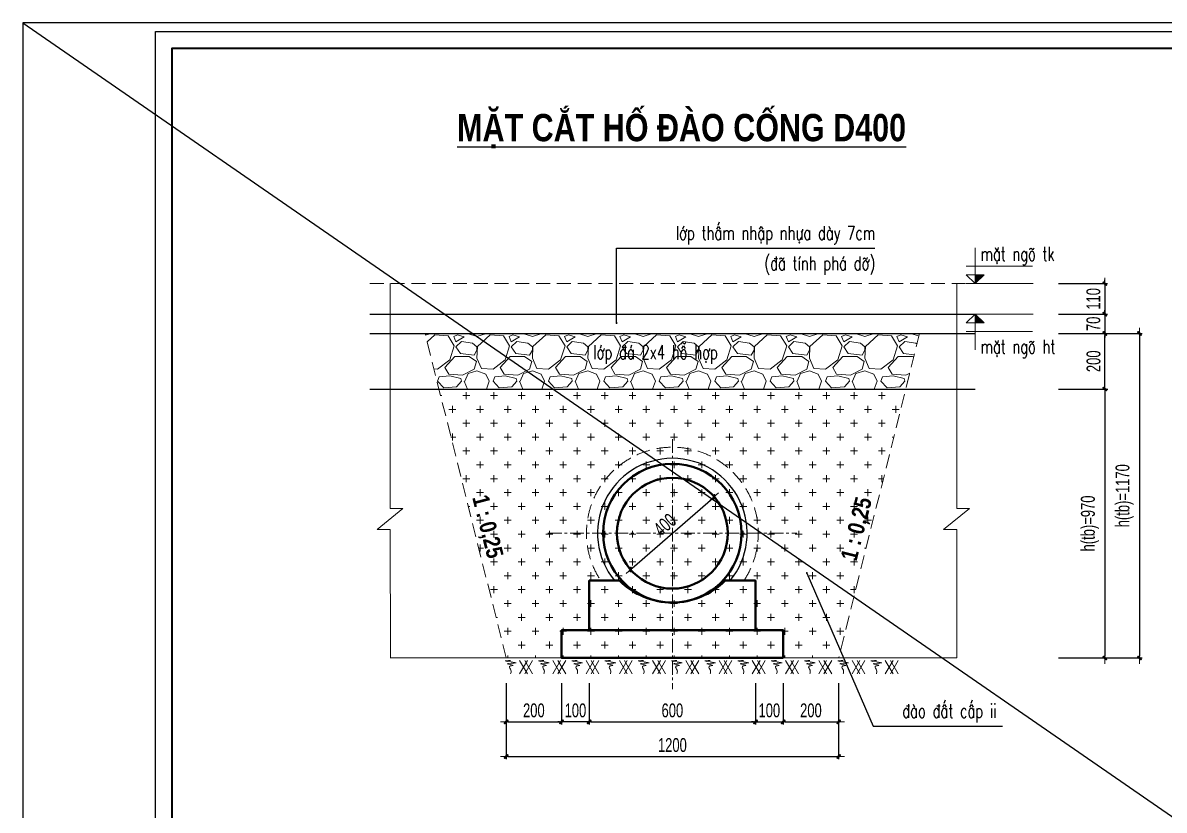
# Model space of a CAD drawing. Header units: inches. Extents: x 144032 to 217447, y 5454 to 57833.
# Drawn here: x 169071 to 173190, y 21666 to 24505 of the extents above; entities that cross this region are included whole.
import ezdxf
from ezdxf.enums import TextEntityAlignment as Align

# ---------------------------------------------------------------- set-up
doc = ezdxf.new("R2010")
doc.units = ezdxf.units.IN
doc.header["$MEASUREMENT"] = 0
doc.linetypes.add('CENTERX2', pattern=[4, 2.5, -0.5, 0.5, -0.5])
doc.linetypes.add('HIDDEN', pattern=[0.375, 0.25, -0.125])
for name, color, linetype, lineweight in [('2 - Text2', 2, 'Continuous', 20), ('LC Dim', 8, 'Continuous', 18), ('LC Hatch', 252, 'Continuous', 9), ('LC ISO', 153, 'Continuous', 13), ('LC Khac', 4, 'Continuous', 9), ('LC MANH DUT', 35, 'HIDDEN', 5), ('LC Net dam2', 6, 'Continuous', 40), ('LC Net manh', 9, 'Continuous', 5), ('LC Net thay', 7, 'Continuous', 25), ('LC Text1', 3, 'Continuous', 20), ('LC Text2', 7, 'Continuous', 25), ('TEXT', 7, 'Continuous', 20), ('THEP', 1, 'Continuous', 35), ('truc', 1, 'CENTERX2', 15)]:
    doc.layers.add(name, color=color, linetype=linetype, lineweight=lineweight)
doc.layers.add('ENTTNTHIETKE1', color=2, linetype='Continuous')
doc.layers.add('KHUNGTEN', color=5, linetype='Continuous')
doc.layers.add('KCS_Plotter', color=11, linetype='Continuous', plot=False)
doc.styles.add('EG 1', font='')
doc.styles.add('HOATBIF', font='hoatbif.shx', dxfattribs={"width": 0.7})
doc.styles.add('LC 3', font='vnsimli.shx', dxfattribs={"width": 0.75})
doc.styles.add('LC3', font='', dxfattribs={"width": 0.8})
doc.styles.add('TCK', font='', dxfattribs={"width": 0.85, "height": 200})
doc.styles.get('EG 1').set_extended_font_data('.VnAvantH', bold=True)
doc.styles.get('LC3').set_extended_font_data('.VnArialH', bold=True)
doc.styles.get('TCK').set_extended_font_data('.VnAvantH', bold=True)
doc.dimstyles.new('1-100(1-25)', dxfattribs={"dimscale": 25, "dimtxt": 2.5, "dimasz": 0.35, "dimexe": 0.5, "dimexo": 0, "dimgap": 0.8, "dimtad": 1, "dimdec": 0, "dimzin": 0, "dimdsep": 46, "dimtxsty": 'HOATBIF', "dimblk1": 'DOT', "dimblk2": 'DOT', "dimsah": 1, "dimcen": -1, "dimdle": 1, "dimclrd": 256, "dimclre": 256, "dimclrt": 4, "dimadec": 3, "dimazin": 2, "dimtfac": 0.3333333333333333, "dimtdec": 0, "dimtix": 1, "dimtmove": 2, "dimatfit": 3, "dimldrblk": 'DOT', "dimfxl": 1, "dimtvp": 0.8333333333333331, "dimtolj": 1, "dimtzin": 0, "dimarcsym": 0})

# ---------------------------------------------------------------- blocks, each defined once
blk = doc.blocks.new('khung vpn')
at = {"layer": 'Defpoints'}
for p, q in [((52556.45964432618, -4195.445519303803), (52498.75819758818, -4195.445519303803)), ((52498.75819758818, -4195.445519303803), (52498.75819758818, -4235.275694307393))]:
    blk.add_line(p, q, dxfattribs=at)
at = {"layer": 'KHUNGTEN'}
blk.add_lwpolyline([(52556.24304850244, -4234.884980830777), (52502.04792260095, -4234.884980830777), (52502.04792260095, -4195.662115130224), (52556.24304850244, -4195.662115130224)], close=True, dxfattribs=at)
at = {"layer": 'THEP'}
blk.add_lwpolyline([(52555.83215303945, -4234.474085367845), (52502.45881806394, -4234.474085367845), (52502.45881806394, -4196.073010593269), (52555.83215303945, -4196.073010593269)], close=True, dxfattribs=at)
blk = doc.blocks.new('mat dat')
at = {"layer": 'LC Net manh'}
for p, q in [((2.00000000003638, 1.818989403545856e-12), (3.732050807600899, -2.999999999998181)), ((3.732050807600899, 1.818989403545856e-12), (2.00000000003638, -2.999999999998181)), ((3.14573417804786, 1.818989403545856e-12), (4.877784985619655, -2.999999999998181)), ((4.877784985619655, 1.818989403545856e-12), (3.14573417804786, -2.999999999998181))]:
    blk.add_line(p, q, dxfattribs=at)
blk.add_spline([(3.637978807091713e-11, 1.818989403545856e-12), (-1.212821380155219, -0.1153853967716714), (1.212817757594166, -0.5192312380622752), (-0.7507943602031446, -0.75), (0.5775310579992947, -1.096154158707577), (-0.2310153212529258, -1.326922920643483), (0.05775201904179994, -2.192308317416973), (3.637978807091713e-11, -2.999999999998181)], degree=3, dxfattribs=at)
blk = doc.blocks.new('*U641')
at = {"layer": 'LC Net manh', "xscale": 16.16576126750787, "yscale": 16.16576126750787, "zscale": 16.16576126750787}
blk.add_blockref('mat dat', (-28.63747561891214, 24.2486419012324), dxfattribs=at)
blk = doc.blocks.new('*U640')
at = {"layer": 'LC Net manh', "color": 0, "linetype": 'ByBlock', "lineweight": -2, "transparency": 16777216}
for p in [(0, 0), (120, 0), (240.0000000000001, 0), (360.0000000000001, 0), (480.0000000000001, 0), (600.0000000000001, 0), (720.0000000000002, 0), (840.0000000000002, 0), (960.0000000000002, 0), (1080, 0), (1200, 0), (1320, 0)]:
    blk.add_blockref('*U641', p, dxfattribs=at)
blk = doc.blocks.new('DOT')
at = {"layer": 'LC Dim'}
blk.add_line((-3, 0), (3, 0), dxfattribs=at)
at = {"layer": 'LC Dim', "color": 4}
blk.add_line((-1, -1), (1, 1), dxfattribs=at)
blk.add_lwpolyline([(0.5, 1), (-1, -0.5), (-0.5, -1), (1, 0.5)], close=True, dxfattribs=at)
blk = doc.blocks.new('*D708')
at = {"layer": 'Defpoints', "color": 0, "transparency": 16777216}
for p in [(170815.4729332341, 22123.23073051723), (171015.4729332341, 22123.23073051723), (171015.4729332341, 21984.20496010773)]:
    blk.add_point(p, dxfattribs=at)
at = {"layer": 'LC Dim', "lineweight": -2, "transparency": 16777216}
for p, q in [((170815.4729332341, 22123.23073051723), (170815.4729332341, 21974.20496010773)), ((171015.4729332341, 22123.23073051723), (171015.4729332341, 21974.20496010773)), ((170822.4729332341, 21984.20496010773), (171008.4729332341, 21984.20496010773))]:
    blk.add_line(p, q, dxfattribs=at)
at = {"layer": 'LC Dim', "lineweight": -2, "transparency": 16777216, "xscale": 7, "yscale": 7, "zscale": 7, "rotation": 180}
blk.add_blockref('DOT', (170815.4729332341, 21984.20496010773), dxfattribs=at)
at = {"layer": 'LC Dim', "lineweight": -2, "transparency": 16777216, "xscale": 7, "yscale": 7, "zscale": 7}
blk.add_blockref('DOT', (171015.4729332341, 21984.20496010773), dxfattribs=at)
at = {"layer": 'LC Dim', "color": 4, "transparency": 16777216, "insert": (170915.4729332341, 22025.20496010773), "char_height": 50, "attachment_point": 5, "style": 'HOATBIF'}
blk.add_mtext('\\A1;200', dxfattribs=at)
blk = doc.blocks.new('_Dot')
at = {"color": 0, "linetype": 'ByBlock', "lineweight": -2}
blk.add_line((-0.5, 0), (-1, 0), dxfattribs=at)
at = {"color": 0, "linetype": 'ByBlock', "const_width": 0.5}
blk.add_lwpolyline([(-0.25, 0, 1), (0.25, 0, 1)], format="xyb", close=True, dxfattribs=at)
blk = doc.blocks.new('*D709')
at = {"layer": 'Defpoints', "color": 0, "transparency": 16777216}
for p in [(171115.4607971446, 22123.23073051723), (171715.2984588877, 22123.23073051723), (171715.2984588877, 21984.20496010773)]:
    blk.add_point(p, dxfattribs=at)
at = {"layer": 'LC Dim', "lineweight": -2, "transparency": 16777216}
for p, q in [((171115.4607971446, 22123.23073051723), (171115.4607971446, 21974.20496010773)), ((171715.2984588877, 22123.23073051723), (171715.2984588877, 21974.20496010773)), ((171122.4607971446, 21984.20496010773), (171708.2984588877, 21984.20496010773))]:
    blk.add_line(p, q, dxfattribs=at)
at = {"layer": 'LC Dim', "lineweight": -2, "transparency": 16777216, "xscale": 7, "yscale": 7, "zscale": 7, "rotation": 180}
blk.add_blockref('DOT', (171115.4607971446, 21984.20496010773), dxfattribs=at)
at = {"layer": 'LC Dim', "lineweight": -2, "transparency": 16777216, "xscale": 7, "yscale": 7, "zscale": 7}
blk.add_blockref('DOT', (171715.2984588877, 21984.20496010773), dxfattribs=at)
at = {"layer": 'LC Dim', "color": 4, "transparency": 16777216, "insert": (171415.3796280161, 22025.20496010773), "char_height": 50, "attachment_point": 5, "style": 'HOATBIF'}
blk.add_mtext('\\A1;600', dxfattribs=at)
blk = doc.blocks.new('*D710')
at = {"layer": 'Defpoints', "color": 0, "transparency": 16777216}
for p in [(171815.4486608166, 22123.23073051723), (172015.4729332341, 22123.23073051723), (172015.4729332341, 21984.20496010773)]:
    blk.add_point(p, dxfattribs=at)
at = {"layer": 'LC Dim', "lineweight": -2, "transparency": 16777216}
for p, q in [((171815.4486608166, 22123.23073051723), (171815.4486608166, 21974.20496010773)), ((172015.4729332341, 22123.23073051723), (172015.4729332341, 21974.20496010773)), ((171822.4486608166, 21984.20496010773), (172008.4729332341, 21984.20496010773))]:
    blk.add_line(p, q, dxfattribs=at)
at = {"layer": 'LC Dim', "lineweight": -2, "transparency": 16777216, "xscale": 7, "yscale": 7, "zscale": 7, "rotation": 180}
blk.add_blockref('DOT', (171815.4486608166, 21984.20496010773), dxfattribs=at)
at = {"layer": 'LC Dim', "lineweight": -2, "transparency": 16777216, "xscale": 7, "yscale": 7, "zscale": 7}
blk.add_blockref('DOT', (172015.4729332341, 21984.20496010773), dxfattribs=at)
at = {"layer": 'LC Dim', "color": 4, "transparency": 16777216, "insert": (171915.4607970254, 22025.20496010773), "char_height": 50, "attachment_point": 5, "style": 'HOATBIF'}
blk.add_mtext('\\A1;200', dxfattribs=at)
blk = doc.blocks.new('*D711')
at = {"layer": 'Defpoints', "color": 0, "transparency": 16777216}
for p in [(170815.4729332341, 22123.23073051723), (172015.4729332341, 22123.23073051723), (172015.4729332341, 21859.20496010773)]:
    blk.add_point(p, dxfattribs=at)
at = {"layer": 'LC Dim', "lineweight": -2, "transparency": 16777216}
for p, q in [((170815.4729332341, 22123.23073051723), (170815.4729332341, 21849.20496010773)), ((172015.4729332341, 22123.23073051723), (172015.4729332341, 21849.20496010773)), ((170822.4729332341, 21859.20496010773), (172008.4729332341, 21859.20496010773))]:
    blk.add_line(p, q, dxfattribs=at)
at = {"layer": 'LC Dim', "lineweight": -2, "transparency": 16777216, "xscale": 7, "yscale": 7, "zscale": 7, "rotation": 180}
blk.add_blockref('DOT', (170815.4729332341, 21859.20496010773), dxfattribs=at)
at = {"layer": 'LC Dim', "lineweight": -2, "transparency": 16777216, "xscale": 7, "yscale": 7, "zscale": 7}
blk.add_blockref('DOT', (172015.4729332341, 21859.20496010773), dxfattribs=at)
at = {"layer": 'LC Dim', "color": 4, "transparency": 16777216, "insert": (171415.4729332341, 21900.20496010773), "char_height": 50, "attachment_point": 5, "style": 'HOATBIF'}
blk.add_mtext('\\A1;1200', dxfattribs=at)
blk = doc.blocks.new('TIEUDE1')
at = {"layer": '2 - Text2', "color": 7, "style": 'EG 1'}
blk.add_attdef('TIªU§Ò', text='', height=5, dxfattribs=at).set_placement((0, 0), align=Align.BOTTOM_CENTER)
blk.add_attdef('TL', text='', height=3, dxfattribs=at).set_placement((0, -2), align=Align.TOP_CENTER)
blk = doc.blocks.new('*D712')
at = {"layer": 'Defpoints', "color": 0, "transparency": 16777216}
for p in [(172809.4689012176, 23564.5784599782, 1.642339728283204e-08), (172809.4689012176, 23454.57952238768, 1.642339728283204e-08), (172976.0596719008, 23454.57952238768)]:
    blk.add_point(p, dxfattribs=at)
at = {"layer": 'LC Dim', "lineweight": -2, "transparency": 16777216}
for p, q in [((172809.4689012176, 23564.5784599782), (172986.0596719008, 23564.5784599782)), ((172976.0596719008, 23571.5784599782), (172976.0596719008, 23578.5784599782)), ((172976.0596719008, 23564.5784599782), (172976.0596719008, 23454.57952238768)), ((172809.4689012176, 23454.57952238768), (172986.0596719008, 23454.57952238768)), ((172976.0596719008, 23447.57952238768), (172976.0596719008, 23440.57952238768))]:
    blk.add_line(p, q, dxfattribs=at)
at = {"layer": 'LC Dim', "lineweight": -2, "transparency": 16777216, "xscale": 7, "yscale": 7, "zscale": 7}
for p, rotation in [((172976.0596719008, 23564.5784599782), 270), ((172976.0596719008, 23454.57952238768), 90)]:
    blk.add_blockref('DOT', p, dxfattribs=dict(at, rotation=rotation))
at = {"layer": 'LC Dim', "color": 4, "transparency": 16777216, "insert": (172935.0596719008, 23509.57899118289), "char_height": 50, "attachment_point": 5, "rotation": 90, "style": 'HOATBIF'}
blk.add_mtext('\\A1;110', dxfattribs=at)
blk = doc.blocks.new('*D713')
at = {"layer": 'Defpoints', "color": 0, "transparency": 16777216}
for p in [(172809.4689012176, 23184.57952238815), (172809.4689012176, 22214.57864750216), (172976.5625100235, 22214.57864750216)]:
    blk.add_point(p, dxfattribs=at)
at = {"layer": 'LC Dim', "lineweight": -2, "transparency": 16777216}
for p, q in [((172809.4689012176, 23184.57952238815), (172986.5625100235, 23184.57952238815)), ((172976.5625100235, 23177.57952238815), (172976.5625100235, 22221.57864750216)), ((172809.4689012176, 22214.57864750216), (172986.5625100235, 22214.57864750216))]:
    blk.add_line(p, q, dxfattribs=at)
at = {"layer": 'LC Dim', "lineweight": -2, "transparency": 16777216, "xscale": 7, "yscale": 7, "zscale": 7}
for p, rotation in [((172976.5625100235, 23184.57952238815), 90), ((172976.5625100235, 22214.57864750216), 270)]:
    blk.add_blockref('DOT', p, dxfattribs=dict(at, rotation=rotation))
at = {"layer": 'LC Dim', "color": 4, "transparency": 16777216, "insert": (172922.4672719282, 22699.5790849451), "char_height": 50, "attachment_point": 5, "rotation": 90, "style": 'HOATBIF'}
blk.add_mtext('\\A1;h(tb)=970', dxfattribs=at)
blk = doc.blocks.new('*D714')
at = {"layer": 'Defpoints', "color": 0, "transparency": 16777216}
for p in [(172809.4689012176, 23384.57952238815), (172809.4689012176, 22214.57864750263), (173101.5625100224, 22214.57864750263)]:
    blk.add_point(p, dxfattribs=at)
at = {"layer": 'LC Dim', "lineweight": -2, "transparency": 16777216}
for p, q in [((172809.4689012176, 23384.57952238815), (173111.5625100224, 23384.57952238815)), ((173101.5625100224, 23377.57952238815), (173101.5625100224, 22221.57864750263)), ((172809.4689012176, 22214.57864750263), (173111.5625100224, 22214.57864750263))]:
    blk.add_line(p, q, dxfattribs=at)
at = {"layer": 'LC Dim', "lineweight": -2, "transparency": 16777216, "xscale": 7, "yscale": 7, "zscale": 7}
for p, rotation in [((173101.5625100224, 23384.57952238815), 90), ((173101.5625100224, 22214.57864750263), 270)]:
    blk.add_blockref('DOT', p, dxfattribs=dict(at, rotation=rotation))
at = {"layer": 'LC Dim', "color": 4, "transparency": 16777216, "insert": (173047.4672719272, 22799.57908494533), "char_height": 50, "attachment_point": 5, "rotation": 90, "style": 'HOATBIF'}
blk.add_mtext('\\A1;h(tb)=1170', dxfattribs=at)
blk = doc.blocks.new('*D715')
at = {"layer": 'Defpoints', "color": 0, "transparency": 16777216}
for p in [(171015.4729332341, 22123.23073051723), (171115.4607971446, 22123.23073051723), (171015.4729332341, 21984.20496010773)]:
    blk.add_point(p, dxfattribs=at)
at = {"layer": 'LC Dim', "lineweight": -2, "transparency": 16777216}
for p, q in [((171015.4729332341, 22123.23073051723), (171015.4729332341, 21974.20496010773)), ((171115.4607971446, 22123.23073051723), (171115.4607971446, 21974.20496010773)), ((171008.4729332341, 21984.20496010773), (171001.4729332341, 21984.20496010773)), ((171115.4607971446, 21984.20496010773), (171015.4729332341, 21984.20496010773)), ((171122.4607971446, 21984.20496010773), (171129.4607971446, 21984.20496010773))]:
    blk.add_line(p, q, dxfattribs=at)
at = {"layer": 'LC Dim', "lineweight": -2, "transparency": 16777216, "xscale": 7, "yscale": 7, "zscale": 7}
blk.add_blockref('DOT', (171015.4729332341, 21984.20496010773), dxfattribs=at)
at = {"layer": 'LC Dim', "lineweight": -2, "transparency": 16777216, "xscale": 7, "yscale": 7, "zscale": 7, "rotation": 180}
blk.add_blockref('DOT', (171115.4607971446, 21984.20496010773), dxfattribs=at)
at = {"layer": 'LC Dim', "color": 4, "transparency": 16777216, "insert": (171065.4668651893, 22025.20496010773), "char_height": 50, "attachment_point": 5, "style": 'HOATBIF'}
blk.add_mtext('\\A1;100', dxfattribs=at)
blk = doc.blocks.new('*D716')
at = {"layer": 'Defpoints', "color": 0, "transparency": 16777216}
for p in [(171715.2984588877, 22123.23073051723), (171815.4486608166, 22123.23073051723), (171815.4486608166, 21984.20496010773)]:
    blk.add_point(p, dxfattribs=at)
at = {"layer": 'LC Dim', "lineweight": -2, "transparency": 16777216}
for p, q in [((171715.2984588877, 22123.23073051723), (171715.2984588877, 21974.20496010773)), ((171815.4486608166, 22123.23073051723), (171815.4486608166, 21974.20496010773)), ((171708.2984588877, 21984.20496010773), (171701.2984588877, 21984.20496010773)), ((171715.2984588877, 21984.20496010773), (171815.4486608166, 21984.20496010773)), ((171822.4486608166, 21984.20496010773), (171829.4486608166, 21984.20496010773))]:
    blk.add_line(p, q, dxfattribs=at)
at = {"layer": 'LC Dim', "lineweight": -2, "transparency": 16777216, "xscale": 7, "yscale": 7, "zscale": 7}
blk.add_blockref('DOT', (171715.2984588877, 21984.20496010773), dxfattribs=at)
at = {"layer": 'LC Dim', "lineweight": -2, "transparency": 16777216, "xscale": 7, "yscale": 7, "zscale": 7, "rotation": 180}
blk.add_blockref('DOT', (171815.4486608166, 21984.20496010773), dxfattribs=at)
at = {"layer": 'LC Dim', "color": 4, "transparency": 16777216, "insert": (171765.3735598522, 22025.20496010773), "char_height": 50, "attachment_point": 5, "style": 'HOATBIF'}
blk.add_mtext('\\A1;100', dxfattribs=at)
blk = doc.blocks.new('CT')
at = {"layer": 'LC Khac'}
blk.add_hatch(color=252, dxfattribs=at).paths.add_polyline_path([(3.250706634060648, 1.596954857551422), (1.638695725137124, 1.596954857551394), (1.638695725137124, -5.457000000000001e-12)])
at = {"layer": 'LC Khac', "color": 9, "ltscale": 50}
for p, q in [((0.0459908282791446, 3.140833880472456), (11.99931321454046, 3.140833880472456)), ((12.09109892264804, 0), (0, 0))]:
    blk.add_line(p, q, dxfattribs=at)
for points in [[(1.638695725137139, 6.427505574464246), (1.638695725137139, -5.457000000000001e-12)], [(1.638695725137139, -5.457000000000001e-12), (0.0266848164974221, 1.596954857551394), (1.638695725137139, 1.596954857551394)], [(1.638695725137139, -5.457000000000001e-12), (3.25070663406062, 1.596954857551394), (1.638695725137139, 1.596954857551394)]]:
    blk.add_lwpolyline(points, dxfattribs=at)
at = {"layer": 'LC Khac', "color": 3, "style": 'LC 3', "width": 0.75}
blk.add_attdef('CT', (1.905322591842774, 3.502511696681693), '', height=2.2, dxfattribs=at)
blk = doc.blocks.new('*D717')
at = {"layer": 'Defpoints', "color": 0, "transparency": 16777216}
for p in [(171566.2628333932, 22795.85796142221, -1.642339728283204e-08), (171566.2628333935, 22795.85796142185), (171264.4964221623, 22533.29933358303, -5.528379872238788e-08)]:
    blk.add_point(p, dxfattribs=at)
at = {"layer": 'LC Dim', "lineweight": -2, "transparency": 16777216}
for p, q in [((171269.7773343591, 22537.89410956984), (171560.981921197, 22791.26318543467)), ((171566.2628333932, 22795.85796142221), (171572.8267990895, 22788.31380114108)), ((171264.4964221623, 22533.29933358303), (171271.0603878586, 22525.75517330189))]:
    blk.add_line(p, q, dxfattribs=at)
at = {"layer": 'LC Dim', "lineweight": -2, "transparency": 16777216, "xscale": 7, "yscale": 7, "zscale": 7}
for p, rotation in [((171566.2628333935, 22795.85796142185), 41.02563027464001), ((171264.4964221626, 22533.29933358266), 221.02563027464)]:
    blk.add_blockref('DOT', p, dxfattribs=dict(at, rotation=rotation))
at = {"layer": 'LC Dim', "color": 4, "transparency": 16777216, "insert": (171388.4673684245, 22695.50970465344), "char_height": 50, "attachment_point": 5, "rotation": 41.025630274640015, "style": 'HOATBIF'}
blk.add_mtext('\\A1;400', dxfattribs=at)
blk = doc.blocks.new('*D700')
at = {"layer": 'Defpoints', "color": 0, "transparency": 16777216}
for p in [(172809.4689012176, 23454.57952238768, 1.642339728283204e-08), (172809.4689012176, 23384.57952238815, 1.642339728283204e-08), (172976.0596719018, 23384.57952238815)]:
    blk.add_point(p, dxfattribs=at)
at = {"layer": 'LC Dim', "lineweight": -2, "transparency": 16777216}
for p, q in [((172809.4689012176, 23454.57952238768), (172986.0596719018, 23454.57952238768)), ((172976.0596719018, 23461.57952238768), (172976.0596719018, 23468.57952238768)), ((172976.0596719018, 23454.57952238768), (172976.0596719018, 23384.57952238815)), ((172809.4689012176, 23384.57952238815), (172986.0596719018, 23384.57952238815)), ((172976.0596719018, 23377.57952238815), (172976.0596719018, 23370.57952238815))]:
    blk.add_line(p, q, dxfattribs=at)
at = {"layer": 'LC Dim', "lineweight": -2, "transparency": 16777216, "xscale": 7, "yscale": 7, "zscale": 7}
for p, rotation in [((172976.0596719018, 23454.57952238768), 270), ((172976.0596719018, 23384.57952238815), 90)]:
    blk.add_blockref('DOT', p, dxfattribs=dict(at, rotation=rotation))
at = {"layer": 'LC Dim', "color": 4, "transparency": 16777216, "insert": (172935.0596719017, 23419.57952238786), "char_height": 50, "attachment_point": 5, "rotation": 90, "style": 'HOATBIF'}
blk.add_mtext('\\A1;70', dxfattribs=at)
blk = doc.blocks.new('*D808')
at = {"layer": 'Defpoints', "color": 0, "transparency": 16777216}
for p in [(172809.4689012176, 23384.57952238815), (172976.5625100235, 23384.57952238815), (172809.4689012176, 23184.57952238815)]:
    blk.add_point(p, dxfattribs=at)
at = {"layer": 'LC Dim', "lineweight": -2, "transparency": 16777216}
for p, q in [((172809.4689012176, 23384.57952238815), (172986.5625100235, 23384.57952238815)), ((172976.5625100235, 23191.57952238815), (172976.5625100235, 23377.57952238815)), ((172809.4689012176, 23184.57952238815), (172986.5625100235, 23184.57952238815))]:
    blk.add_line(p, q, dxfattribs=at)
at = {"layer": 'LC Dim', "lineweight": -2, "transparency": 16777216, "xscale": 7, "yscale": 7, "zscale": 7}
for p, rotation in [((172976.5625100235, 23384.57952238815), 90), ((172976.5625100235, 23184.57952238815), 270)]:
    blk.add_blockref('DOT', p, dxfattribs=dict(at, rotation=rotation))
at = {"layer": 'LC Dim', "color": 4, "transparency": 16777216, "insert": (172935.5625100235, 23284.5795223881), "char_height": 50, "attachment_point": 5, "rotation": 90, "style": 'HOATBIF'}
blk.add_mtext('\\A1;200', dxfattribs=at)

msp = doc.modelspace()

# ---------------------------------------------------------------- hatches: boundary and pattern name
at = {"layer": 'LC Hatch', "ltscale": 200}
h = msp.add_hatch(dxfattribs=at)
h.set_pattern_fill('GRAVEL', color=256, scale=200)
h.set_pattern_definition([(228.012787504, (7452.826003927999, 10.978692439734), (-1600.000000000013, -1800.000000000001), [26.9072, -2663.81760941474]), (184.969740728, (7434.826003927999, -9.021307560265996), (2399.999999999995, 200.000000000007), [46.1736, -4571.184952245999]), (132.510447078, (7388.826003927999, -13.021307560266), (2000.000000000023, -2199.999999999973), [32.5576, -3223.20651921994]), (267.273689006, (7310.826003927999, -63.021307560266), (200.0000000000048, 4000.000000000004), [42.04759999999998, -4162.711608325798]), (292.833654178, (7308.826003927999, -105.021307560266), (-999.9999999999977, 2400.000000000005), [41.23099999999998, -4081.874625617659]), (357.273689006, (7324.826003927999, -143.021307560266), (-4000.000000000004, 200.0000000000051), [42.04759999999998, -4162.711608325798]), (37.6942404667, (7366.826003927999, -145.021307560266), (-2600, -1999.999999999995), [55.6058, -5504.9697097832]), (72.2553283749, (7410.826003927999, -111.021307560266), (1400.000000000005, 4400.000000000001), [52.49759999999998, -5197.264299362677]), (121.429565615, (7426.826003927999, -61.021307560266), (-1600.000000000004, 2599.999999999998), [42.19, -4176.814621945799]), (175.236358309, (7404.826003927999, -25.021307560266), (2199.999999999997, -200.0000000000076), [48.1664, -2360.15251575846]), (222.397437798, (7356.826003927999, -21.021307560266), (-2399.999999999993, -2199.999999999995), [62.2896, -6166.67500095898]), (138.814074834, (7508.826003927999, -65.021307560266), (-1400.000000000007, 1200), [21.26019999999999, -2104.768962546938]), (171.46923439, (7492.826003927999, -51.021307560266), (2600, -399.999999999999), [40.4474, -4004.3022832314]), (225, (7452.826003927999, -45.021307560266), (-2.220446049250313e-14, -199.9999999999866), [28.2842, -254.55851247462]), (203.198590514, (7438.826003927999, -21.021307560266), (999.9999999999978, 399.9999999999951), [15.2316, -1507.92302117278]), (291.801409486, (7424.826003927999, -27.021307560266), (-199.9999999999368, 600.0000000000205), [21.5406, -1055.4923614269]), (30.96375653209999, (7432.826003927999, -47.021307560266), (600.0000000000107, 399.9999999999959), [34.9858, -1131.20457896906]), (161.565051177, (7462.826003927999, -29.021307560266), (400.0000000000023, -199.9999999999953), [25.29819999999999, -607.1573320336796]), (16.389540334, (7308.826003927999, -27.021307560266), (1999.999999999993, 600.0000000000088), [35.44, -3508.56902933388]), (70.3461759419, (7342.826003927999, -17.021307560266), (-800.0000000002441, -2200.000000000679), [29.7322, -2943.4815494638]), (293.198590514, (7462.826003927999, 10.978692439734), (-399.9999999999941, 999.9999999999982), [30.463, -1492.69162117278]), (343.610459666, (7474.826003927999, -17.021307560266), (-1999.999999999993, 600.0000000000088), [35.43999999999998, -3508.569029333798]), (339.44395478, (7308.826003927999, -151.021307560266), (-1000.000000000007, 400.0000000000049), [34.17599999999998, -1674.624749063499]), (294.775140569, (7340.826003927999, -163.021307560266), (-1000.000000000001, 2200), [28.6356, -2834.9286126552]), (66.8014094864, (7464.826003927999, -189.021307560266), (399.9999999999962, 999.999999999994), [30.463, -1492.69162117278]), (17.3540246363, (7476.826003927999, -161.021307560266), (-2599.999999999995, -799.9999999999925), [33.5262, -3319.084722848]), (69.44395478040002, (7366.826003927999, -189.021307560266), (-400.0000000000014, -999.9999999999909), [17.08799999999999, -1691.712749063499]), (101.309932474, (7452.826003927999, -189.021307560266), (-199.9999999999928, 800.0000000000025), [10.198, -1009.60590271856]), (165.963756532, (7450.826003927999, -179.021307560266), (599.9999999999917, -200.0000000000003), [41.231, -783.3901251235401]), (186.009005957, (7410.826003927999, -169.021307560266), (2000.000000000009, 199.9999999999966), [38.21, -3782.78463490856]), (303.690067526, (7432.826003927999, -65.021307560266), (-199.9999999999974, 399.9999999999972), [28.84439999999999, -692.2658550927997]), (353.157226587, (7448.826003927999, -89.021307560266), (3400.000000000003, -400.0000000000106), [50.3588, -4985.51252480566]), (60.9453959009, (7498.826003927999, -95.021307560266), (-799.9999999999951, -1399.999999999995), [20.5912, -2038.5348281974]), (90, (7508.826003927999, -77.021307560266), (-200, 200), [12, -188]), (120.256437164, (7406.826003927999, -163.021307560266), (800.0000000000018, -1400.000000000002), [27.7848, -2750.70399788996]), (48.01278750420001, (7392.826003927999, -139.021307560266), (1600, 1799.999999999995), [53.81439999999999, -2636.91040941474]), (0, (7428.826003927999, -99.021307560266), (200, 200), [52, -148]), (325.3048464690001, (7480.826003927999, -99.021307560266), (2000.000000000028, -1399.999999999965), [31.62279999999999, -3130.654860168398]), (254.054604099, (7506.826003927999, -117.021307560266), (-200.0000000000076, -800.0000000000009), [29.1204, -1426.9015778561]), (207.645975364, (7498.826003927999, -145.021307560266), (-3799.99999999999, -2000.00000000001), [47.413, -4693.894836451879]), (175.42607874, (7456.826003927999, -167.021307560266), (-2599.999999999991, 200.0000000000003), [50.1598, -4965.81468159378])])
h.paths.add_polyline_path([(172307.948879538, 23384.57952238814), (170522.9727145127, 23384.57952238814), (170572.9727145127, 23184.57952238814), (172257.948879538, 23184.57952238814)])
h = msp.add_hatch(dxfattribs=at)
h.set_pattern_fill('CROSS', color=256, scale=200)
h.set_pattern_definition([(0, (7308.826003927999, -189.021307560266), (50, 50), [25, -75]), (90, (7321.326003927999, -201.521307560266), (-49.99999999999999, 50), [25, -75])])
h.paths.add_polyline_path([(172257.948879538, 23184.57952238814), (170572.9727145127, 23184.57952238814), (170815.4729332342, 22214.57864750262), (172015.4486608166, 22214.57864750262)])

# ---------------------------------------------------------------- linework, layer by layer
at = {"layer": 'KCS_Plotter'}
msp.add_line((169071.0000079, 24505.1590310306), (177470.99977793, 18706.8042273892), dxfattribs=at)
at = {"layer": 'LC ISO'}
msp.add_line((170397.3628832396, 22214.57864750262), (172442.033576268, 22214.57864750262), dxfattribs=at)
for points in [[(170397.7656899389, 22214.57864750262), (170397.3628832399, 22677.58865494227), (170349.3628832399, 22677.58865494227), (170442.8628832399, 22754.08865494227), (170397.3628832399, 22754.08865494227), (170397.3628832399, 23564.57952238814)], [(172442.033576268, 22214.57864750262), (172442.0335762682, 22677.58865494227), (172394.0335762682, 22677.58865494227), (172487.5335762682, 22754.08865494227), (172442.0335762682, 22754.08865494227), (172442.0335762682, 23564.57952238814)]]:
    msp.add_lwpolyline(points, dxfattribs=at)
at = {"layer": 'LC MANH DUT', "ltscale": 200}
msp.add_line((170323.9182284651, 23564.57952238814, -1.642339728283204e-08), (172508.0241643496, 23564.57952238814, -1.642339728283204e-08), dxfattribs=at)
msp.add_lwpolyline([(172307.948879538, 23384.57952238814), (172015.4486608166, 22214.57864750262), (170815.4729332342, 22214.57864750262), (170522.9727145127, 23384.57952238814)], dxfattribs=at)
msp.add_arc((171415.3796277777, 22664.57864750262, -1.642339728283204e-08), 309.9999999999083, 326.5402487170655, 213.4597512829345, dxfattribs=at)
at = {"layer": 'LC Net dam2'}
msp.add_line((171815.4486608166, 22214.57864750262), (171015.4729332341, 22214.57864750355), dxfattribs=at)
msp.add_lwpolyline([(171415.3796278969, 22314.57864750262), (171715.2984588877, 22314.57864797946), (171715.2984588877, 22493.65981663104), (171606.2984588877, 22493.65981663104, -0.1989123673809951), (171415.3796278969, 22414.57864750262, -0.1989123673809952), (171224.4607970254, 22493.65981663104), (171115.4607971446, 22493.65981663104), (171115.4607971446, 22314.57864797946)], format="xyb", close=True, dxfattribs=at)
msp.add_lwpolyline([(171815.4607970254, 22214.57864750262), (171815.4607970254, 22314.57864797946), (171015.4607970254, 22314.57864797946), (171015.4607970254, 22214.57864750262)], close=True, dxfattribs=at)
for radius in [250, 200]:
    msp.add_circle((171415.3796277777, 22664.57864750262, -1.642339728283204e-08), radius, dxfattribs=at)
at = {"layer": 'LC Net thay'}
for p, q in [((170323.9182284651, 23454.57952238814, -1.642339728283204e-08), (172508.0241643496, 23454.57952238814, -1.642339728283204e-08)), ((170323.9182284651, 23384.57952238814, -1.642339728283204e-08), (172508.0241643496, 23384.57952238814, -1.642339728283204e-08)), ((170323.9182284651, 23184.57952238814, -1.642339728283204e-08), (172508.0241643496, 23184.57952238814, -1.642339728283204e-08))]:
    msp.add_line(p, q, dxfattribs=at)
for start, end in [(90, 219.2742262739373), (320.7257737260627, 90)]:
    msp.add_arc((171415.3796277777, 22664.57864750262, -1.642339728283204e-08), 270, start, end, dxfattribs=at)
at = {"layer": 'truc', "ltscale": 20}
for p, q in [((171415.3796277777, 23004.0461210645, -1.642339728283204e-08), (171415.3796277777, 22102.33064750248, -1.642339728283204e-08)), ((170966.0223477777, 22664.57864750262, -1.642339728283204e-08), (171864.7369077777, 22664.57864750262, -1.642339728283204e-08))]:
    msp.add_line(p, q, dxfattribs=at)

# ---------------------------------------------------------------- block references
at = {"layer": 'ENTTNTHIETKE1', "color": 6, "xscale": 145.5769351532813, "yscale": 145.5769351532813, "zscale": 145.5769351532813}
msp.add_blockref('khung vpn', (-7473537.317750188, 635265.2593338449), dxfattribs=at)
at = {"layer": 'LC Net manh'}
msp.add_blockref('*U640', (170860.3059530833, 22181.25135809874), dxfattribs=at)
at = {"layer": 'LC Text1'}
ref = msp.add_blockref('CT', (172475.2502498468, 23564.57952238814, -1.642339728283204e-08), dxfattribs=dict(at, xscale=20.00000000003746, yscale=20.00000000003746, zscale=20.00000000003746))
ref.add_attrib('CT', 'mÆt ngâ tk', (172528.0241643513, 23647.39619999853, -1.642339728283204e-08), dxfattribs={"color": 4, "height": 49.60317588975911, "style": 'LC 3', "width": 0.7})
ref = msp.add_blockref('CT', (172475.2502498468, 23454.57952238768, -1.642242118255368e-08), dxfattribs=dict(at, xscale=-20.00000000003746, yscale=20.00000000003746, zscale=20.00000000003746, rotation=180))
ref.add_attrib('CT', 'mÆt ngâ ht', (172528.0241643513, 23312.71144490837, -1.642242118255368e-08), dxfattribs={"color": 4, "height": 49.60317588975911, "style": 'LC 3', "width": 0.7})
at = {"layer": 'LC Text2'}
ref = msp.add_blockref('TIEUDE1', (171448.6964278299, 24048.55954636971), dxfattribs=dict(at, xscale=20.00000000003866, yscale=20.00000000003866, zscale=20.00000000003866))
ref.add_attrib('TIªU§Ò', '%%UmÆt c¾t hè ®µo cèng d400', dxfattribs={"color": 7, "height": 98.4882920506048, "style": 'LC3', "width": 0.8}).set_placement((171448.6964278299, 24048.55954636971), align=Align.BOTTOM_CENTER)

# ---------------------------------------------------------------- texts
at = {"layer": 'LC Text1', "color": 3, "style": 'LC 3', "width": 0.7}
for s, p in [('líp thÊm nhËp nhùa dµy 7cm', (172147.6059866227, 23722.46370112846, -1.642339728283204e-08)), ('(®· tÝnh ph¸ dì)', (172147.6059866227, 23612.96370112846, -1.642339728283204e-08)), ('®µo ®Êt cÊp ii', (172585.3575639916, 21998.5087398532))]:
    msp.add_text(s, height=50, dxfattribs=at).set_placement(p, align=Align.RIGHT)
at = {"layer": 'LC Text1', "color": 3, "insert": (171354.6703975072, 23342.53079398672, -1.642339728283204e-08), "char_height": 50, "width": 569.4999999999902, "attachment_point": 2, "style": 'LC 3'}
msp.add_mtext('\\W0.7000;líp ®¸ 2x4 hç hîp', dxfattribs=at)
at = {"layer": 'TEXT', "style": 'TCK', "width": 0.85}
for rotation, p in [(284.1402647195936, (170692.6762386869, 22793.37841827275)), (75.85973528024923, (172079.6883003536, 22560.94445912532))]:
    msp.add_text('1 : 0,25', height=60, rotation=rotation, dxfattribs=at).set_placement(p)

# ---------------------------------------------------------------- dimensions: what is measured, and where the dimension line sits
at = {"layer": 'LC Dim'}
for base, p1, p2, picture, middle in [((172976.0596719008, 23454.57952238768, -1.642339728283204e-08), (172809.4689012175, 23564.57845997819), (172809.4689012175, 23454.57952238768), '*D712', (172935.0596719008, 23509.57899118289, -1.642339728283204e-08)), ((172976.0596719018, 23384.57952238815, -1.642339728283204e-08), (172809.4689012175, 23454.57952238768), (172809.4689012175, 23384.57952238815), '*D700', (172935.0596719017, 23419.57952238786, -1.642339728283204e-08)), ((172976.5625100235, 23384.57952238815), (172809.4689012175, 23184.57952238814), (172809.4689012175, 23384.57952238815), '*D808', (172935.5625100235, 23284.5795223881))]:
    dim = msp.add_linear_dim(base=base, p1=p1, p2=p2, angle=90, dimstyle='1-100(1-25)', override={"dimscale": 20}, dxfattribs=at)
    dim.commit()
    dim.dimension.update_dxf_attribs({"geometry": picture, "text_midpoint": middle})
for base, p1, p2, picture, middle in [((173101.5625100224, 22214.57864750263), (172809.4689012175, 23384.57952238814), (172809.4689012175, 22214.57864750262), '*D714', (173047.4672719272, 22799.57908494533)), ((172976.5625100235, 22214.57864750216), (172809.4689012175, 23184.57952238814), (172809.4689012175, 22214.57864750216), '*D713', (172922.4672719282, 22699.5790849451))]:
    dim = msp.add_linear_dim(base=base, p1=p1, p2=p2, angle=90, text='h(tb)=<>', dimstyle='1-100(1-25)', override={"dimscale": 20}, dxfattribs=at)
    dim.commit()
    dim.dimension.update_dxf_attribs({"geometry": picture, "text_midpoint": middle})
dim = msp.add_aligned_dim(p1=(171264.4964221623, 22533.29933358302, -5.528379872238788e-08), p2=(171566.2628333932, 22795.85796142222, -1.642339728283204e-08), distance=-4.709727363661227e-10, dimstyle='1-100(1-25)', override={"dimscale": 20}, dxfattribs=at)
dim.commit()
dim.dimension.update_dxf_attribs({"geometry": '*D717', "text_midpoint": (171388.4673684245, 22695.50970465344)})
for base, p1, p2, picture, middle in [((171015.4729332341, 21984.20496010773), (170815.4729332341, 22123.23073051723), (171015.4729332341, 22123.23073051723), '*D708', (170915.4729332341, 22025.20496010773)), ((172015.4729332341, 21859.20496010773), (170815.4729332341, 22123.23073051723), (172015.4729332341, 22123.23073051723), '*D711', (171415.4729332341, 21900.20496010773)), ((171015.4729332341, 21984.20496010773), (171115.4607971446, 22123.23073051723), (171015.4729332341, 22123.23073051723), '*D715', (171065.4668651893, 22025.20496010773)), ((171715.2984588877, 21984.20496010773), (171115.4607971446, 22123.23073051723), (171715.2984588877, 22123.23073051723), '*D709', (171415.3796280161, 22025.20496010773)), ((171815.4486608166, 21984.20496010773), (171715.2984588877, 22123.23073051723), (171815.4486608166, 22123.23073051723), '*D716', (171765.3735598522, 22025.20496010773)), ((172015.4729332341, 21984.20496010773), (171815.4486608166, 22123.23073051723), (172015.4729332341, 22123.23073051723), '*D710', (171915.4607970254, 22025.20496010773))]:
    dim = msp.add_linear_dim(base=base, p1=p1, p2=p2, dimstyle='1-100(1-25)', override={"dimscale": 20}, dxfattribs=at)
    dim.commit()
    dim.dimension.update_dxf_attribs({"geometry": picture, "text_midpoint": middle})

# ---------------------------------------------------------------- leaders
for points in [[(171213.9351689493, 23422.73241199038, -1.642339728283204e-08), (171213.9351689493, 23692.69958001698, -1.642339728283204e-08), (172145.7985778352, 23692.69958001698, -1.642339728283204e-08)], [(171900.8342142927, 22520.78214046351), (172139.9365161287, 21968.74461874172), (172606.5695132299, 21968.74461874172)]]:
    msp.add_leader(points, dimstyle='1-100(1-25)', override={"dimscale": 20}, dxfattribs=at)

doc.saveas('drawing.dxf')
